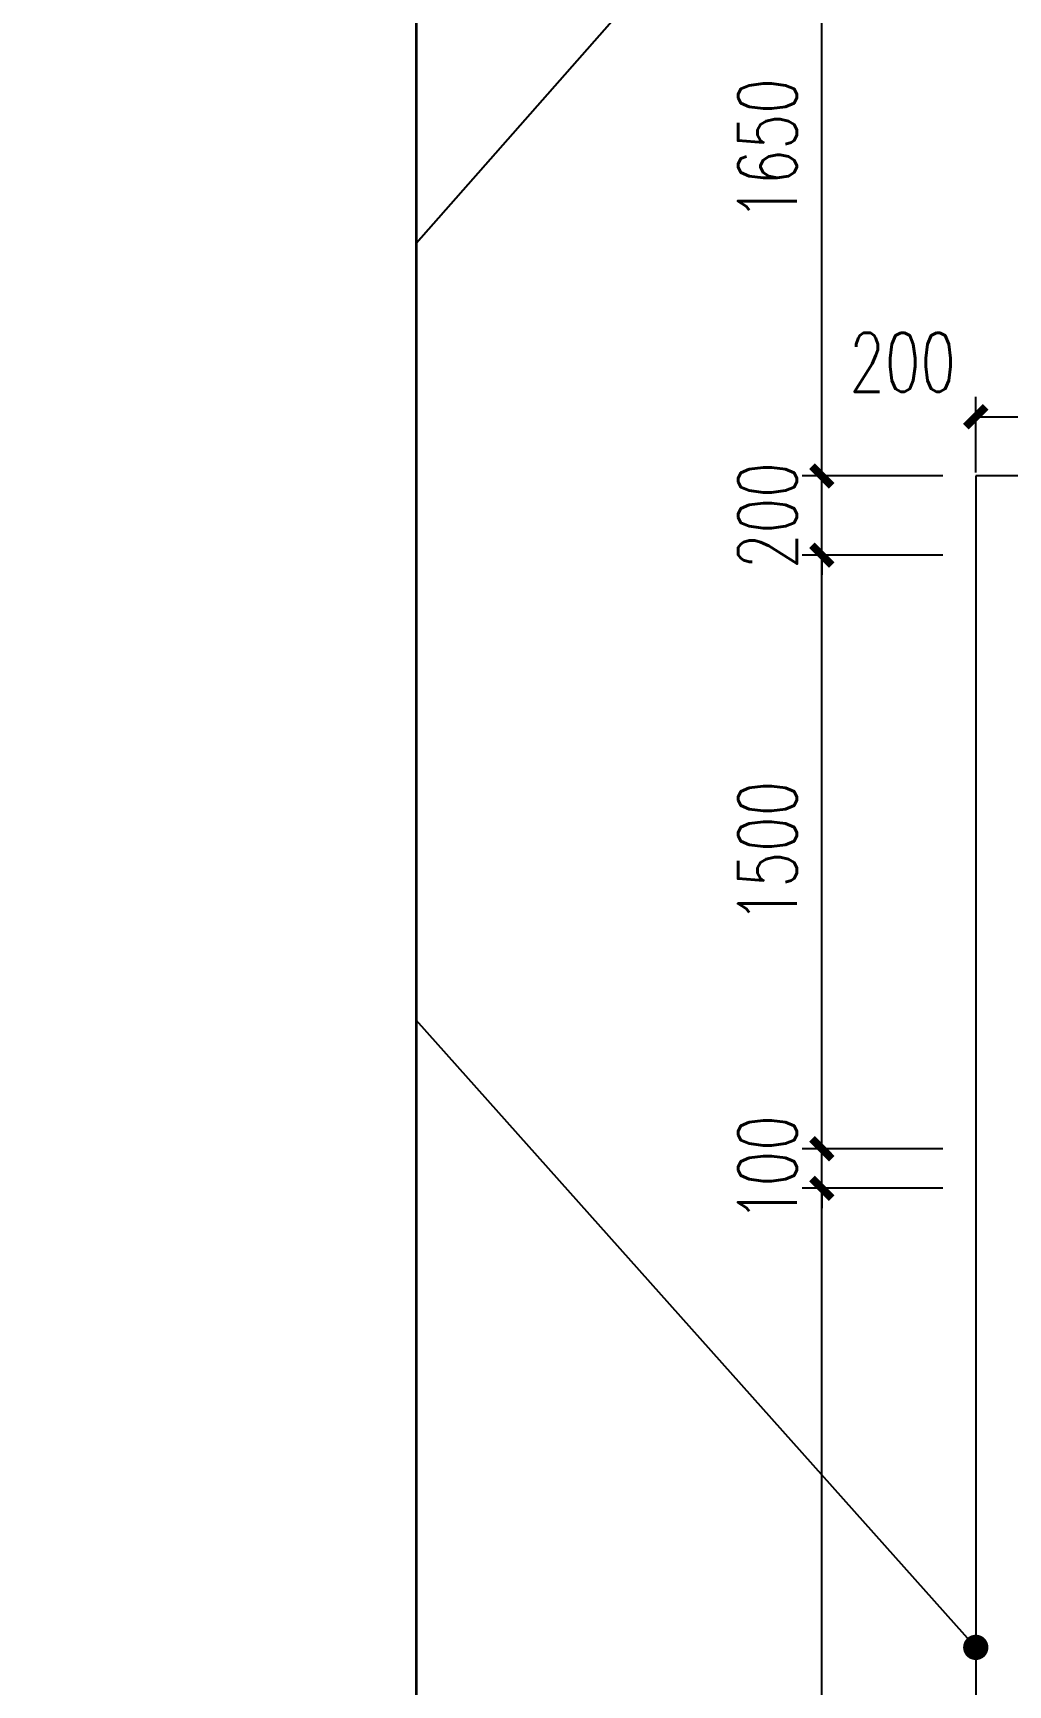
# Model space of a CAD drawing. Extents: x -222544 to -13848, y -31368 to 85559.
# Drawn here: x -26580 to -24115, y 32963 to 37137 of the extents above; entities that cross this region are included whole.
import ezdxf
from ezdxf.xclip import XClip

# ---------------------------------------------------------------- set-up
doc = ezdxf.new("R2010")
doc.units = 0
doc.header["$LTSCALE"] = 1000
doc.header["$MEASUREMENT"] = 0
doc.header["$XCLIPFRAME"] = 0
doc.linetypes.add('10平面$0$DASH', pattern=[0.35, 0.25, -0.1])
doc.linetypes.add('10平面$0$DOTE', pattern=[2.42, 2, -0.2, 0.02, -0.2])
doc.layers.get('Defpoints').update_dxf_attribs({"color": 210})
for name, color, linetype in [('10平面$0$A-AXIS-DOTE', 14, '10平面$0$DOTE'), ('10平面$0$A-AXIS-DP', 126, 'Continuous'), ('10平面$0$A-SFCE', 30, 'Continuous'), ('10平面$0$A-WINDOW', 140, 'Continuous'), ('10平面$0$A-云线（根据审图意见修改）', 4, 'Continuous'), ('10平面$0$AS-WALL', 40, 'Continuous'), ('10平面$0$AS-结构边线层', 200, 'Continuous'), ('10平面$0$DIM_ELEV', 3, 'Continuous'), ('10平面$0$DIM_SYMB', 3, 'Continuous'), ('A-AXIS-DP', 126, 'Continuous'), ('A-WINDOW', 140, 'Continuous'), ('DIM_SYMB', 3, 'Continuous')]:
    doc.layers.add(name, color=color, linetype=linetype)
doc.styles.add('_TCH_DIM_T3', font='SIMPLEX', dxfattribs={"width": 0.705882, "bigfont": 'GBCBIG'})
doc.dimstyles.new('_TCH_ARCH&&50', dxfattribs={"dimtxt": 148.75, "dimasz": 50, "dimexe": 50, "dimexo": 50, "dimgap": 63.125, "dimtad": 1, "dimdec": 0, "dimzin": 0, "dimdsep": 46, "dimtxsty": '_TCH_DIM_T3', "dimblk": 'ARCHTICK', "dimcen": 0.09, "dimclrt": 7, "dimazin": 2, "dimtfac": 1, "dimtdec": 0, "dimtix": 1, "dimtmove": 2, "dimatfit": 3, "dimfxl": 0, "dimtolj": 1, "dimtzin": 0, "dimarcsym": 0})

# ---------------------------------------------------------------- blocks, each defined once
blk = doc.blocks.new('10平面$0$dote')
at = {"layer": '10平面$0$A-AXIS-DOTE'}
blk.add_line((76882.2, -68810), (76882.2, 36400), dxfattribs=at)
blk = doc.blocks.new('10平面$0$ert4e6546')
at = {"layer": '10平面$0$AS-WALL'}
for p, q in [((-1330.4, -2212.9), (-1330.4, -3962.9)), ((-830.4, -2212.9), (-1330.4, -2212.9)), ((-1330.4, -3962.9), (-1330.4, -7112.9))]:
    blk.add_line(p, q, dxfattribs=at)
blk = doc.blocks.new('10平面$0$43243')
at = {"layer": '10平面$0$AS-结构边线层'}
blk.add_lwpolyline([(-143954.2, 832220), (-143954.2, 741420), (-143154.2, 741420), (-143154.2, 741720), (-140454.2, 741720), (-140454.2, 741420), (-128354.2, 741420)], dxfattribs=at)
blk = doc.blocks.new('10平面$0$3243243')
at = {"layer": '10平面$0$A-SFCE', "linetype": '10平面$0$DASH'}
blk.add_line((-226654.2, 831670), (-221900.2, 831670), dxfattribs=at)
blk = doc.blocks.new('10平面$0$3132')
at = {"layer": '10平面$0$DIM_ELEV', "linetype": '10平面$0$DASH', "const_width": 30}
for points in [[(-232270, 833040), (-226020, 833040, -0.414214), (-225520, 832540), (-225520, 827570, -0.414214), (-226020, 827070), (-232270, 827070, -0.414214), (-232770, 827570), (-232770, 832540, -0.414214)], [(-148580, 833030), (-143480, 833030, -0.414214), (-142980, 832530), (-142980, 821780, -0.414214), (-143480, 821280), (-148580, 821280, -0.414214), (-149080, 821780), (-149080, 832530, -0.414214)]]:
    blk.add_lwpolyline(points, format="xyb", close=True, dxfattribs=at)
blk = doc.blocks.new('10平面$0$2343243')
at = {"layer": '10平面$0$A-云线（根据审图意见修改）', "color": 1, "ltscale": 500}
blk.add_lwpolyline([(-265623.3, 705106.7), (-178050.5, 972846.4), (-230714.5, 804820)], dxfattribs=at)
blk = doc.blocks.new('10平面')
at = {"layer": '10平面$0$AS-WALL'}
for p, q in [((-143954.2, 806220), (-143954.2, 770620)), ((-143754.2, 770720), (-143754.2, 806220))]:
    blk.add_line(p, q, dxfattribs=at)
at = {"layer": '10平面$0$DIM_SYMB'}
for p in [(-145620, 832120), (-147654.2, 824660)]:
    blk.add_line(p, (-149940, 827220), dxfattribs=at)
at = {"layer": '10平面$0$DIM_SYMB', "const_width": 32}
blk.add_lwpolyline([(-147643.5, 824648.1, 1), (-147664.8, 824671.9, 1)], format="xyb", close=True, dxfattribs=at)
blk.add_blockref('10平面$0$ert4e6546', (-146323.8, 829832.9))
at = {"layer": '10平面$0$A-AXIS-DP'}
for name in ['10平面$0$2343243', '10平面$0$3132', '10平面$0$3243243']:
    blk.add_blockref(name, (0, 0), dxfattribs=at)
at = {"layer": '10平面$0$A-WINDOW'}
blk.add_blockref('10平面$0$43243', (0, 0), dxfattribs=at)
at = {"layer": '10平面$0$AS-WALL'}
blk.add_blockref('10平面$0$dote', (-220736.4, 804820), dxfattribs=at)
blk = doc.blocks.new('_ArchTick')
at = {"color": 0, "linetype": 'ByBlock', "const_width": 0.4}
blk.add_lwpolyline([(-0.5, -0.5), (0.5, 0.5)], dxfattribs=at)
blk = doc.blocks.new('*D426')
at = {"layer": 'A-AXIS-DP', "color": 0, "lineweight": -2, "transparency": 16777216}
for p, q in [((-24196.1, 36026.1), (-24196.1, 36217.3)), ((-23996.1, 36026.1), (-23996.1, 36217.3)), ((-24196.1, 36167.3), (-23996.1, 36167.3))]:
    blk.add_line(p, q, dxfattribs=at)
at = {"layer": 'Defpoints', "color": 0, "transparency": 16777216}
for p in [(-23996.1, 36167.3), (-24196.1, 35976.1), (-23996.1, 35976.1)]:
    blk.add_point(p, dxfattribs=at)
at = {"layer": 'A-AXIS-DP', "color": 0, "lineweight": -2, "transparency": 16777216, "xscale": 50, "yscale": 50, "zscale": 50, "rotation": 180}
blk.add_blockref('_ArchTick', (-24196.1, 36167.3), dxfattribs=at)
at = {"layer": 'A-AXIS-DP', "color": 0, "lineweight": -2, "transparency": 16777216, "xscale": 50, "yscale": 50, "zscale": 50}
blk.add_blockref('_ArchTick', (-23996.1, 36167.3), dxfattribs=at)
at = {"layer": 'A-AXIS-DP', "color": 7, "transparency": 16777216, "insert": (-24381.1, 36304.8), "char_height": 148.75, "attachment_point": 5, "style": '_TCH_DIM_T3'}
blk.add_mtext('\\A1;200', dxfattribs=at)
blk = doc.blocks.new('*D434')
at = {"layer": 'A-AXIS-DP', "color": 0, "lineweight": -2, "transparency": 16777216}
for p, q in [((-24279, 37667.5), (-24635.3, 37667.5)), ((-24585.3, 36017.5), (-24585.3, 37667.5)), ((-24279, 36017.5), (-24635.3, 36017.5))]:
    blk.add_line(p, q, dxfattribs=at)
at = {"layer": 'Defpoints', "color": 0, "transparency": 16777216}
for p in [(-24585.3, 37667.5), (-24229, 37667.5), (-24229, 36017.5)]:
    blk.add_point(p, dxfattribs=at)
at = {"layer": 'A-AXIS-DP', "color": 0, "lineweight": -2, "transparency": 16777216, "xscale": 50, "yscale": 50, "zscale": 50}
for p, rotation in [((-24585.3, 37667.5), 90), ((-24585.3, 36017.5), 270)]:
    blk.add_blockref('_ArchTick', p, dxfattribs=dict(at, rotation=rotation))
at = {"layer": 'A-AXIS-DP', "color": 7, "transparency": 16777216, "insert": (-24722.8, 36842.5), "char_height": 148.75, "attachment_point": 5, "rotation": 90, "style": '_TCH_DIM_T3'}
blk.add_mtext('\\A1;1650', dxfattribs=at)
blk = doc.blocks.new('*D435')
at = {"layer": 'A-AXIS-DP', "color": 0, "lineweight": -2, "transparency": 16777216}
for p, q in [((-24585.3, 36017.5), (-24585.3, 36067.5)), ((-24279, 36017.5), (-24635.3, 36017.5)), ((-24585.3, 35817.5), (-24585.3, 36017.5)), ((-24279, 35817.5), (-24635.3, 35817.5)), ((-24585.3, 35817.5), (-24585.3, 35767.5))]:
    blk.add_line(p, q, dxfattribs=at)
at = {"layer": 'Defpoints', "color": 0, "transparency": 16777216}
for p in [(-24585.3, 36017.5), (-24229, 36017.5), (-24229, 35817.5)]:
    blk.add_point(p, dxfattribs=at)
at = {"layer": 'A-AXIS-DP', "color": 0, "lineweight": -2, "transparency": 16777216, "xscale": 50, "yscale": 50, "zscale": 50}
for p, rotation in [((-24585.3, 36017.5), 270), ((-24585.3, 35817.5), 90)]:
    blk.add_blockref('_ArchTick', p, dxfattribs=dict(at, rotation=rotation))
at = {"layer": 'A-AXIS-DP', "color": 7, "transparency": 16777216, "insert": (-24722.8, 35917.5), "char_height": 148.75, "attachment_point": 5, "rotation": 90, "style": '_TCH_DIM_T3'}
blk.add_mtext('\\A1;200', dxfattribs=at)
blk = doc.blocks.new('*D436')
at = {"layer": 'A-AXIS-DP', "color": 0, "lineweight": -2, "transparency": 16777216}
for p, q in [((-24279, 35817.5), (-24635.3, 35817.5)), ((-24585.3, 34317.5), (-24585.3, 35817.5)), ((-24279, 34317.5), (-24635.3, 34317.5))]:
    blk.add_line(p, q, dxfattribs=at)
at = {"layer": 'Defpoints', "color": 0, "transparency": 16777216}
for p in [(-24585.3, 35817.5), (-24229, 35817.5), (-24229, 34317.5)]:
    blk.add_point(p, dxfattribs=at)
at = {"layer": 'A-AXIS-DP', "color": 0, "lineweight": -2, "transparency": 16777216, "xscale": 50, "yscale": 50, "zscale": 50}
for p, rotation in [((-24585.3, 35817.5), 90), ((-24585.3, 34317.5), 270)]:
    blk.add_blockref('_ArchTick', p, dxfattribs=dict(at, rotation=rotation))
at = {"layer": 'A-AXIS-DP', "color": 7, "transparency": 16777216, "insert": (-24722.8, 35067.5), "char_height": 148.75, "attachment_point": 5, "rotation": 90, "style": '_TCH_DIM_T3'}
blk.add_mtext('\\A1;1500', dxfattribs=at)
blk = doc.blocks.new('*D437')
at = {"layer": 'A-AXIS-DP', "color": 0, "lineweight": -2, "transparency": 16777216}
for p, q in [((-24585.3, 34317.5), (-24585.3, 34367.5)), ((-24279, 34317.5), (-24635.3, 34317.5)), ((-24585.3, 34217.5), (-24585.3, 34317.5)), ((-24279, 34217.5), (-24635.3, 34217.5)), ((-24585.3, 34217.5), (-24585.3, 34167.5))]:
    blk.add_line(p, q, dxfattribs=at)
at = {"layer": 'Defpoints', "color": 0, "transparency": 16777216}
for p in [(-24585.3, 34317.5), (-24229, 34317.5), (-24229, 34217.5)]:
    blk.add_point(p, dxfattribs=at)
at = {"layer": 'A-AXIS-DP', "color": 0, "lineweight": -2, "transparency": 16777216, "xscale": 50, "yscale": 50, "zscale": 50}
for p, rotation in [((-24585.3, 34317.5), 270), ((-24585.3, 34217.5), 90)]:
    blk.add_blockref('_ArchTick', p, dxfattribs=dict(at, rotation=rotation))
at = {"layer": 'A-AXIS-DP', "color": 7, "transparency": 16777216, "insert": (-24722.8, 34267.5), "char_height": 148.75, "attachment_point": 5, "rotation": 90, "style": '_TCH_DIM_T3'}
blk.add_mtext('\\A1;100', dxfattribs=at)
blk = doc.blocks.new('*D438')
at = {"layer": 'A-AXIS-DP', "color": 0, "lineweight": -2, "transparency": 16777216}
for p, q in [((-24279, 34217.5), (-24635.3, 34217.5)), ((-24585.3, 31217.5), (-24585.3, 34217.5)), ((-24279, 31217.5), (-24635.3, 31217.5))]:
    blk.add_line(p, q, dxfattribs=at)
at = {"layer": 'Defpoints', "color": 0, "transparency": 16777216}
for p in [(-24585.3, 34217.5), (-24229, 34217.5), (-24229, 31217.5)]:
    blk.add_point(p, dxfattribs=at)
at = {"layer": 'A-AXIS-DP', "color": 0, "lineweight": -2, "transparency": 16777216, "xscale": 50, "yscale": 50, "zscale": 50}
for p, rotation in [((-24585.3, 34217.5), 90), ((-24585.3, 31217.5), 270)]:
    blk.add_blockref('_ArchTick', p, dxfattribs=dict(at, rotation=rotation))
at = {"layer": 'A-AXIS-DP', "color": 7, "transparency": 16777216, "insert": (-24722.8, 32717.5), "char_height": 148.75, "attachment_point": 5, "rotation": 90, "style": '_TCH_DIM_T3'}
blk.add_mtext('\\A1;3000', dxfattribs=at)

msp = doc.modelspace()

# ---------------------------------------------------------------- block references
at = {"layer": 'A-WINDOW'}
ref = msp.add_blockref('10平面', (118502.6, -737534.9), dxfattribs=at)
XClip(ref).set_block_clipping_path([(-144036.2340896062, 782592.1469346532), (-138332.5876093262, 791797.4927875935)])
ref = msp.add_blockref('10平面', (123458.1, -791602.5), dxfattribs=at)
XClip(ref).set_block_clipping_path([(-149069.4947712686, 822142.4845585017), (-143135.4832539898, 832892.364749553)])
at = {"layer": 'DIM_SYMB'}
ref = msp.add_blockref('10平面', (199076.5, -794617.3), dxfattribs=at)
XClip(ref).set_block_clipping_path([(-232392.0561316109, 827085.1265105864), (-225852.3232791438, 833011.0461944257)])

# ---------------------------------------------------------------- next in the draw order: linework, layer by layer
msp.add_lwpolyline([(-25611.4, 41607.6), (-19677.4, 41607.6), (-19677.4, 30447.4), (-25611.4, 30447.4)], close=True, dxfattribs=at)

# ---------------------------------------------------------------- next in the draw order: dimensions: what is measured, and where the dimension line sits
at = {"layer": 'A-AXIS-DP'}
for p1, p2, picture, middle in [((-24229, 36017.5), (-24229, 37667.5), '*D434', (-24722.8, 36842.5)), ((-24229, 35817.5), (-24229, 36017.5), '*D435', (-24722.8, 35917.5)), ((-24229, 34317.5), (-24229, 35817.5), '*D436', (-24722.8, 35067.5)), ((-24229, 34217.5), (-24229, 34317.5), '*D437', (-24722.8, 34267.5)), ((-24229, 31217.5), (-24229, 34217.5), '*D438', (-24722.8, 32717.5))]:
    dim = msp.add_aligned_dim(p1=p1, p2=p2, distance=356.3, dimstyle='_TCH_ARCH&&50', dxfattribs=at)
    dim.commit()
    dim.dimension.update_dxf_attribs({"geometry": picture, "text_midpoint": middle})
dim = msp.add_linear_dim(base=(-23996.1, 36167.3), p1=(-24196.1, 35976.1), p2=(-23996.1, 35976.1), angle=0, dimstyle='_TCH_ARCH&&50', dxfattribs=at)
dim.commit()
dim.dimension.update_dxf_attribs({"geometry": '*D426', "text_midpoint": (-24381.1, 36304.8), "dimtype": 129})

doc.saveas('drawing.dxf')
